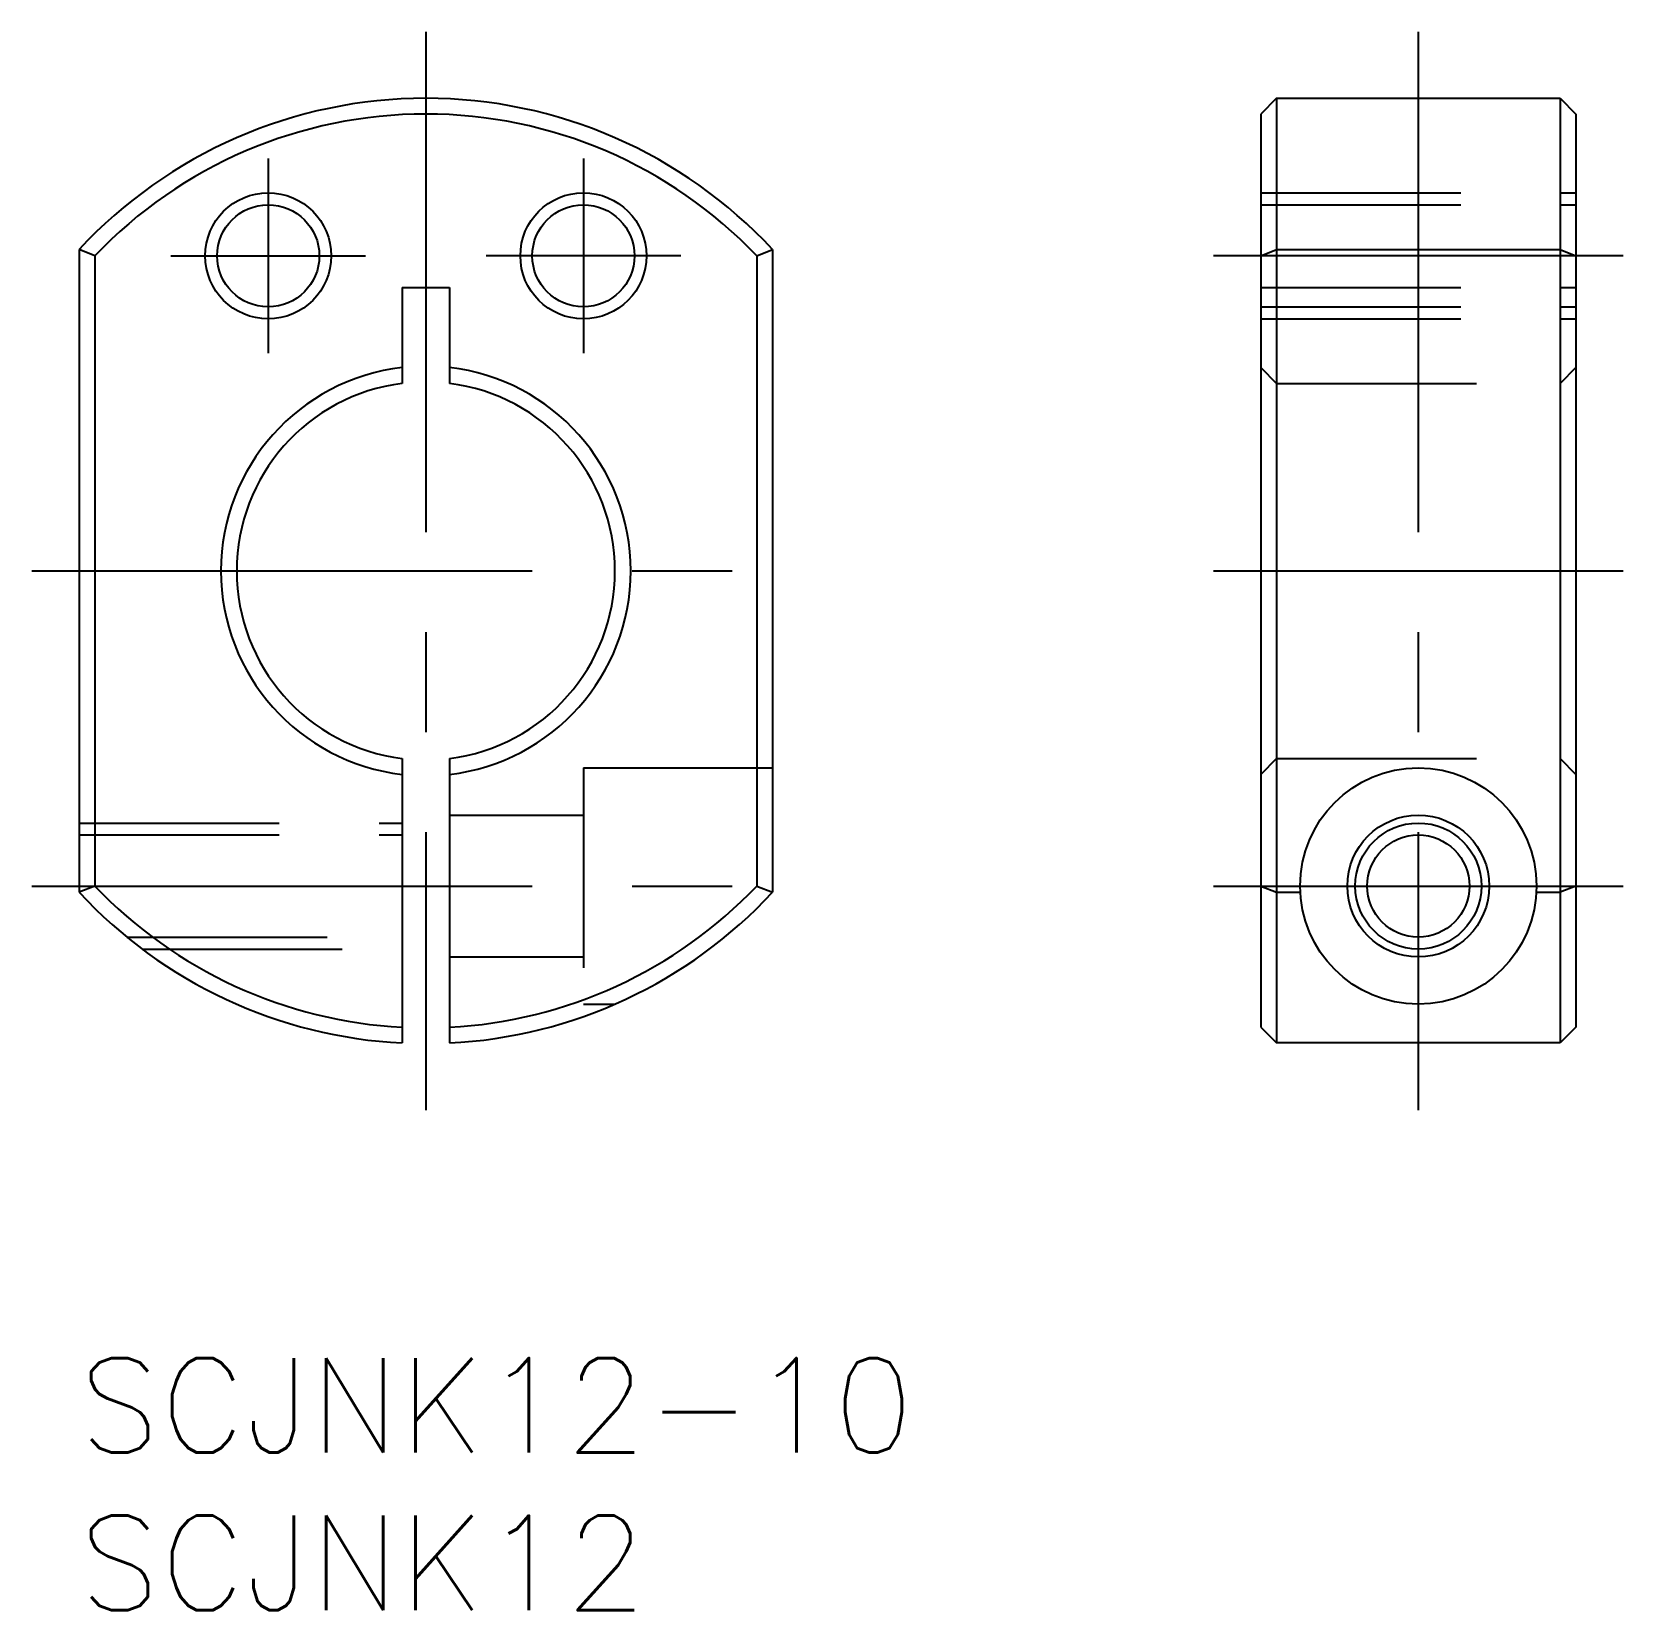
# Model space of a CAD drawing. Extents: x -1.5 to 49, y -8 to 42.1.
import ezdxf

# ---------------------------------------------------------------- set-up
doc = ezdxf.new("R2010")
doc.units = 0
doc.header["$LTSCALE"] = 0.5
doc.linetypes.add('CENTER', pattern=[50.8, 31.75, -6.35, 6.35, -6.35])
doc.linetypes.add('DASHED', pattern=[19.05, 12.7, -6.35])
for name, color, linetype in [('MSM_CENTER', 1, 'CENTER'), ('MSM_CONTINUOUS', 7, 'CONTINUOUS'), ('MSM_DASHED', 4, 'DASHED'), ('MSM_NARROW', 5, 'CONTINUOUS'), ('MSM_PART_NUMBER', 7, 'CONTINUOUS')]:
    doc.layers.add(name, color=color, linetype=linetype)
doc.styles.get("Standard").update_dxf_attribs({"font": 'txt.shx', "height": 3, "bigfont": 'bigfont.shx'})

# ---------------------------------------------------------------- blocks, each defined once
blk = doc.blocks.new('*U9')
at = {"layer": 'MSM_PART_NUMBER'}
blk.add_text('SCJNK12-10', height=3, dxfattribs=at).set_placement((0, -3))
blk = doc.blocks.new('*U10')
at = {"layer": 'MSM_PART_NUMBER'}
blk.add_text('SCJNK12', height=3, dxfattribs=at).set_placement((0, -8))

msp = doc.modelspace()

# ---------------------------------------------------------------- linework, layer by layer
at = {"layer": 'MSM_CENTER'}
for p, q in [((11, 42.09), (11, 7.872)), ((42.489, 42.09), (42.489, 7.872)), ((6, 38.067), (6, 31.895)), ((16, 38.067), (16, 31.895)), ((2.914, 34.981), (9.086, 34.981)), ((19.086, 34.981), (12.914, 34.981)), ((48.989, 34.981), (35.989, 34.981)), ((-1.5, 24.981), (23.5, 24.981)), ((35.989, 24.981), (48.989, 24.981)), ((-1.5, 14.981), (23.5, 14.981)), ((35.989, 14.981), (48.989, 14.981))]:
    msp.add_line(p, q, dxfattribs=at)
at = {"layer": 'MSM_CONTINUOUS'}
for p, q in [((37.989, 39.981), (37.489, 39.481)), ((37.989, 39.981), (46.989, 39.981)), ((37.989, 39.981), (37.989, 10)), ((46.989, 39.981), (47.489, 39.481)), ((46.989, 39.981), (46.989, 10)), ((37.489, 39.481), (37.489, 10.501)), ((47.489, 39.481), (47.489, 10.501)), ((0, 35.179), (0, 14.783)), ((0.5, 34.981), (0, 35.179)), ((0.5, 34.981), (0.5, 14.981)), ((21.5, 34.981), (22, 35.179)), ((21.5, 34.981), (21.5, 14.981)), ((22, 35.179), (22, 14.783)), ((37.489, 34.981), (37.989, 35.179)), ((37.989, 35.179), (46.989, 35.179)), ((46.989, 35.179), (47.489, 34.981)), ((10.25, 33.981), (11.75, 33.981)), ((10.25, 33.981), (10.25, 30.934)), ((11.75, 33.981), (11.75, 30.934)), ((10.25, 19.028), (10.25, 10)), ((11.75, 19.028), (11.75, 10)), ((0.5, 14.981), (0, 14.783)), ((21.5, 14.981), (22, 14.783)), ((37.489, 14.981), (37.989, 14.783)), ((37.989, 14.783), (38.744, 14.783)), ((46.234, 14.783), (46.989, 14.783)), ((47.489, 14.981), (46.989, 14.783)), ((37.489, 10.501), (37.989, 10)), ((47.489, 10.501), (46.989, 10)), ((46.989, 10), (37.989, 10))]:
    msp.add_line(p, q, dxfattribs=at)
for centre, radius in [((6, 34.981), 1.621), ((16, 34.981), 1.621), ((42.489, 14.981), 3.75), ((42.489, 14.981), 2.25), ((42.489, 14.981), 1.621)]:
    msp.add_circle(centre, radius, dxfattribs=at)
for radius, start, end in [(15, 42.8334, 137.1666), (14.5, 43.6028, 136.3972), (6.5, 96.6258, 263.3742), (6.5, 276.6258, 83.3742), (6, 97.1808, 262.8192), (6, 277.1808, 82.8192), (15, 222.8334, 267.134), (14.5, 223.6028, 267.0351), (14.5, 272.9649, 316.3972), (15, 272.866, 317.1666)]:
    msp.add_arc((11, 24.981), radius, start, end, dxfattribs=at)
at = {"layer": 'MSM_DASHED'}
for p, q in [((37.489, 36.981), (47.489, 36.981)), ((37.489, 36.602), (47.489, 36.602)), ((37.489, 33.981), (47.489, 33.981)), ((37.489, 33.36), (47.489, 33.36)), ((37.489, 32.981), (47.489, 32.981)), ((37.489, 31.438), (37.989, 30.934)), ((47.489, 31.438), (46.989, 30.934)), ((37.989, 30.934), (46.989, 30.934)), ((16, 18.731), (16, 11.231)), ((16, 18.731), (22, 18.731)), ((37.989, 19.028), (37.489, 18.525)), ((37.989, 19.028), (46.989, 19.028)), ((46.989, 19.028), (47.489, 18.525)), ((11.75, 17.231), (16, 17.231)), ((0, 16.981), (10.25, 16.981)), ((0, 16.602), (10.25, 16.602)), ((1.516, 13.36), (10.25, 13.36)), ((2, 12.981), (10.25, 12.981)), ((11.75, 12.731), (16, 12.731)), ((16, 11.231), (16.995, 11.231))]:
    msp.add_line(p, q, dxfattribs=at)
at = {"layer": 'MSM_NARROW'}
for centre in [(6, 34.981), (16, 34.981), (42.489, 14.981)]:
    msp.add_circle(centre, 2, dxfattribs=at)

# ---------------------------------------------------------------- block references
at = {"layer": 'MSM_CONTINUOUS'}
for name in ['*U9', '*U10']:
    msp.add_blockref(name, (0, 0), dxfattribs=at)

doc.saveas('drawing.dxf')
